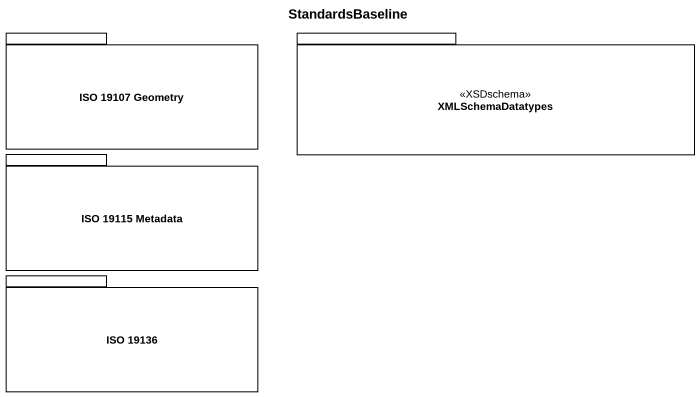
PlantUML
@startuml
title StandardsBaseline
package "ISO 19107 Geometry" as ISO_19107_Geometry {
}
package XMLSchemaDatatypes <<XSDschema>> {
}
package "ISO 19115 Metadata" as ISO_19115_Metadata {
}
package "ISO 19136" as ISO_19136 {
}
@enduml
